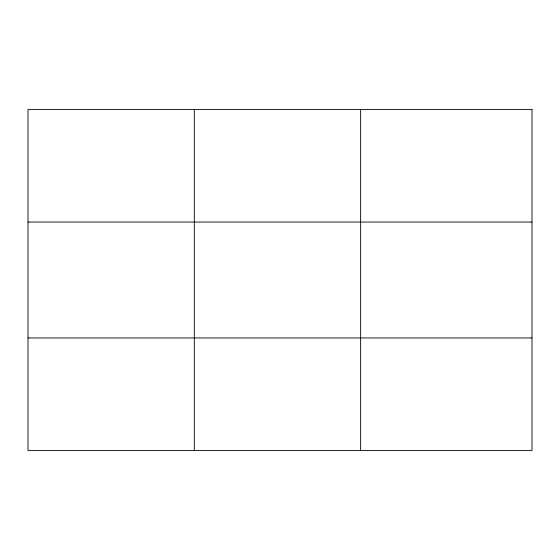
<?xml version="1.0" encoding="UTF-8"?>
<svg xmlns="http://www.w3.org/2000/svg" width="560" height="560" viewBox="0 0 560 560"><rect width="100%" height="100%" fill="white"/><g stroke="black" fill="none" stroke-linecap="round" stroke-linejoin="round"><path stroke-width="0.84" d="M28 222.047L532 222.047M28 337.953L532 337.953M360.64 109.55L360.64 450.45M194.32 109.55L194.32 450.45M532 109.55L532 450.45L28 450.45L28 109.55L532 109.55"/></g></svg>
